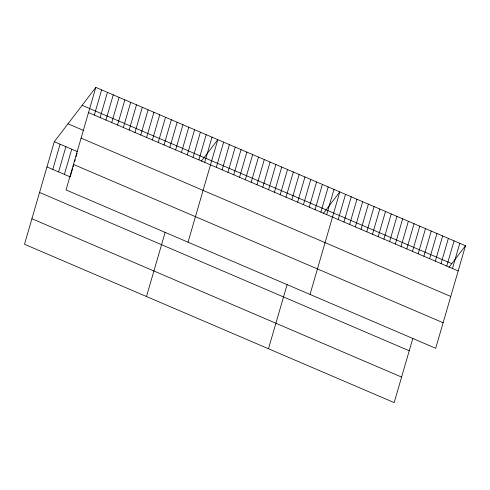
<?xml version="1.0" encoding="UTF-8"?>
<svg xmlns="http://www.w3.org/2000/svg" width="490" height="490" viewBox="0 0 490 490"><rect width="100%" height="100%" fill="white"/><g stroke="black" fill="none" stroke-linecap="round" stroke-linejoin="round"><path stroke-width="0.73" d="M95.826 87.398L66.04 189.936L435.708 348.274L465.5 245.741L95.826 87.398L54.292 141.726L24.5 244.259L394.174 402.602L412.825 338.394M52.779 169.411L60.099 144.213M58.586 171.898L65.905 146.7M64.398 174.391L71.718 149.187M72.716 168.235L70.205 176.878L46.967 166.925M73.133 166.796L73.763 164.634M74.596 161.755L75.227 159.599M76.06 156.714L77.108 153.119M94.313 115.089L101.638 89.884M100.125 117.576L107.445 92.371M105.932 120.062L113.257 94.864M111.745 122.549L119.064 97.351M117.551 125.042L124.87 99.838M123.364 127.529L130.683 102.324M129.17 130.015L136.49 104.817M134.977 132.502L142.302 107.304M140.789 134.995L148.109 109.791M146.596 137.482L153.921 112.277M152.408 139.969L159.728 114.77M158.215 142.455L165.534 117.257M164.028 144.948L171.347 119.744M169.834 147.435L177.153 122.231M175.641 149.922L182.966 124.723M181.453 152.408L188.773 127.21M187.26 154.895L194.585 129.697M146.492 296.511L165.148 232.303M193.072 157.388L200.392 132.184M198.879 159.875L206.198 134.677M204.691 162.362L212.011 137.163M188.031 242.189L217.817 139.65L201.286 161.271M216.304 167.341L223.63 142.137M222.117 169.828L229.436 144.63M227.924 172.315L235.249 147.116M233.736 174.801L241.056 149.603M239.543 177.294L246.868 152.09M245.355 179.781L252.675 154.583M251.162 182.268L258.481 157.07M256.968 184.755L264.294 159.556M262.781 187.247L270.1 162.043M268.587 189.734L275.913 164.53M274.4 192.221L281.719 167.023M280.207 194.708L287.532 169.509M286.019 197.201L293.339 171.996M291.826 199.687L299.145 174.483M297.632 202.174L304.958 176.976M303.445 204.661L310.764 179.463M309.251 207.154L316.577 181.949M268.483 348.764L287.14 284.555M315.064 209.64L322.383 184.436M320.87 212.127L328.196 186.929M326.683 214.614L334.002 189.416M310.023 294.441L339.809 191.902L323.277 213.524M338.204 219.551L345.524 194.352M343.919 222.001L351.238 196.796M349.627 224.445L356.953 199.246M355.342 226.895L362.661 201.69M361.057 229.338L368.376 204.14M366.771 231.788L374.091 206.584M372.48 234.232L379.805 209.034M378.194 236.682L385.514 211.478M383.909 239.126L391.228 213.928M389.624 241.576L396.943 216.372M395.332 244.02L402.658 218.822M401.047 246.47L408.366 221.266M406.761 248.914L414.081 223.716M412.476 251.364L419.795 226.166M418.184 253.808L425.51 228.61M423.899 256.258L431.218 231.06M429.614 258.708L436.933 233.503M435.328 261.152L442.648 235.953M441.037 263.602L448.362 238.397M446.751 266.046L454.071 240.847M452.466 268.496L459.785 243.291M448.969 267.362L465.5 245.741M82.118 105.326L451.792 263.669M88.506 112.596L458.181 270.939M68 123.799L83.49 130.432M81.089 138.119L450.763 296.462M54.292 141.726L77.524 151.679M73.451 164.413L443.125 322.757M39.555 192.448L409.224 350.785M31.917 218.742L401.586 377.079"/></g></svg>
